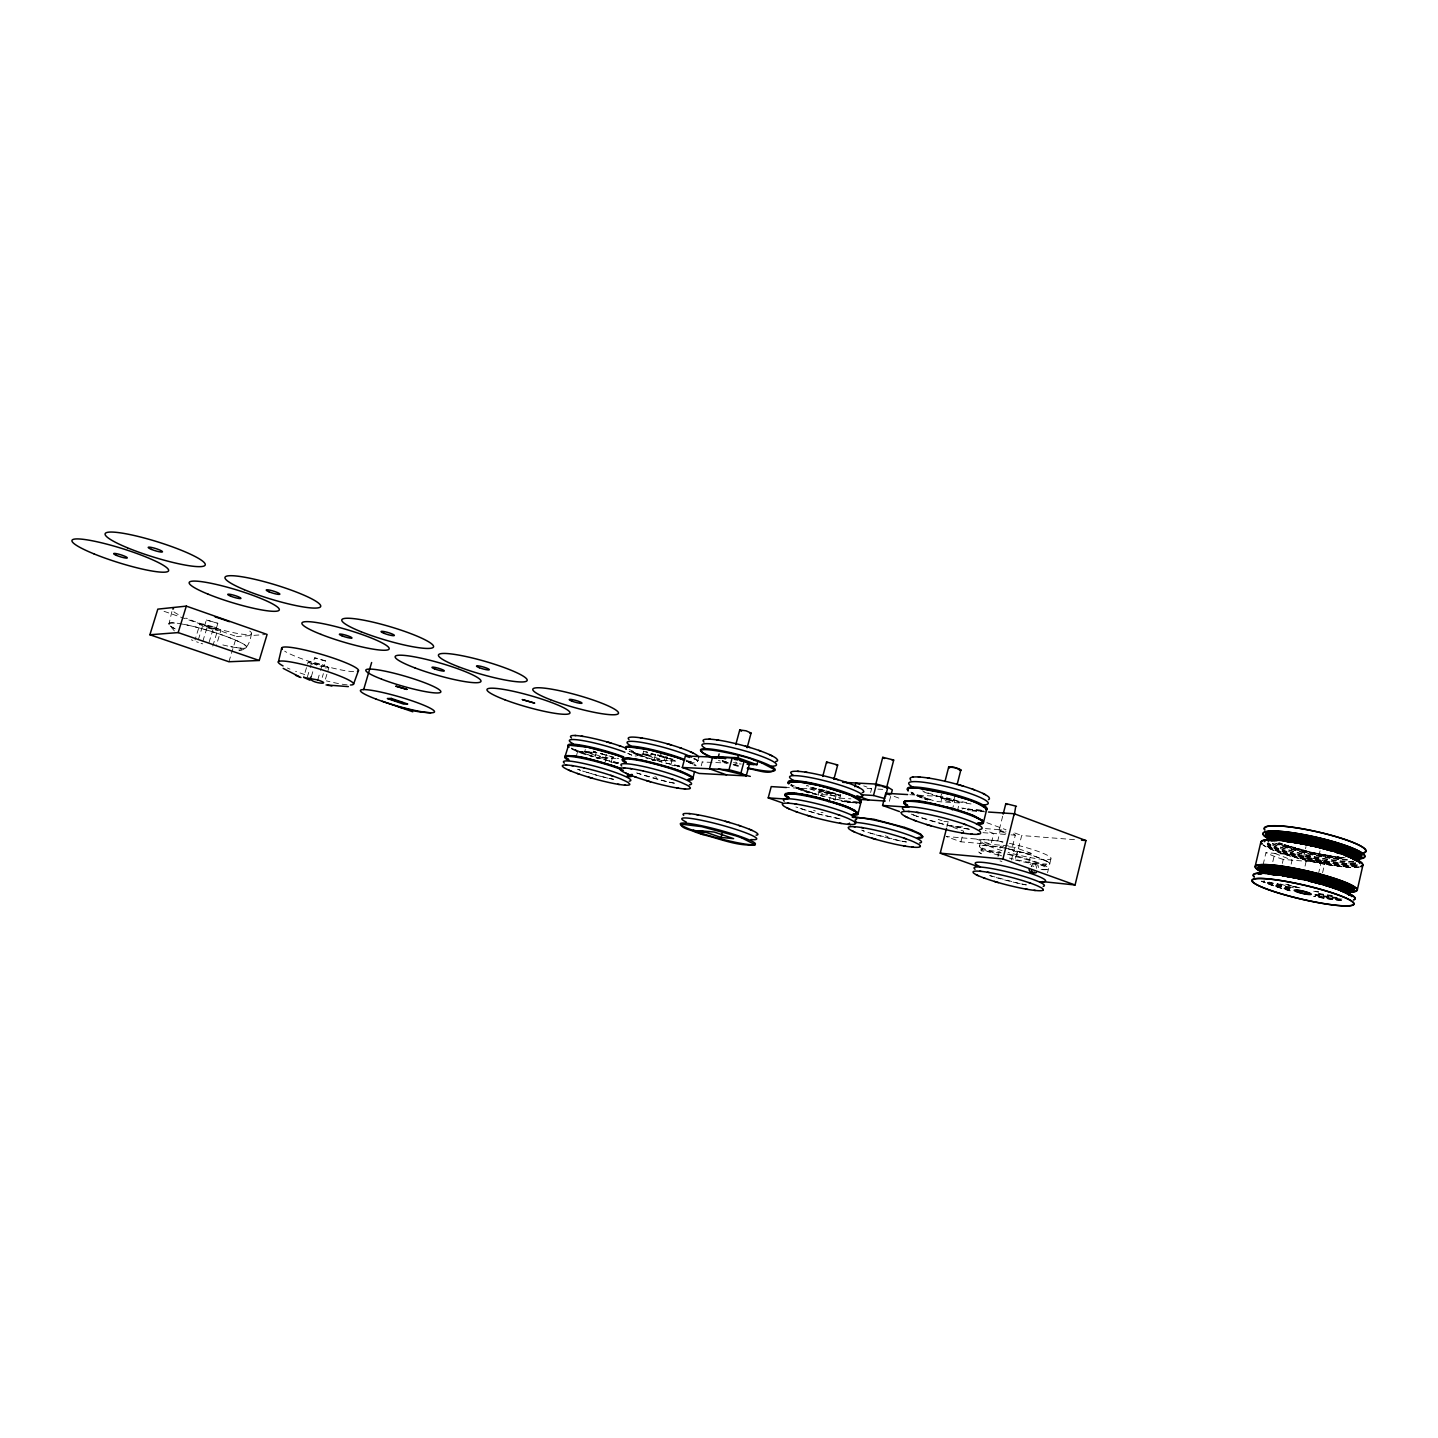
<?xml version="1.0" encoding="UTF-8"?>
<svg xmlns="http://www.w3.org/2000/svg" width="1438" height="1438" viewBox="0 0 1438 1438"><rect width="100%" height="100%" fill="white"/><g stroke="black" fill="none" stroke-linecap="round" stroke-linejoin="round"><path stroke-width="0.75" stroke-dasharray="5 3.75" d="M217.839 623.391L216.042 629.125L210.505 628.136L204.645 625.71L206.389 619.886L217.803 623.301L206.317 620.012M1305.057 866.107L1307.412 855.88L1321.684 859.762L1324.865 862.764L1322.079 874.987M1317.819 860.535A7.316 1.096 12.9 0 0 1307.412 857.174A7.316 1.096 12.9 0 0 1306.836 858.989A7.316 1.096 12.9 0 0 1317.819 860.535L1320.246 849.948M1318.412 874.088L1321.684 859.762M1282.337 863.429L1283.253 859.439L1324.865 862.764M1291.162 864.148L1292.097 860.158L1274.751 853.363L1272.414 863.411M1303.565 857.264L1305.992 846.694M1263.139 864.687L1265.943 852.68L1307.412 855.88M171.895 611.581L168.893 624.308L174.358 630.923M1047.547 872.65L1048.554 868.57M1049.722 863.843L1051.07 858.378M1012.568 846.209L1015.318 835.19L1011.543 832.764M1011.453 859.996L1014.617 847.306L1031.1 853.309L1028.476 863.843M1015.48 858.342L1017.043 852.087L1031.1 853.309M1016.36 856.904L1021.681 835.532L1077.116 839.864M1002.663 816.191L998.997 830.948L1006.6 833.447M1008.254 845.832L960.908 841.823L946.33 836.557L997.756 840.799L1000.524 829.744L1006.043 831.254M998.008 856.599L1000.632 846.119L1006.618 846.623M960.908 841.823L963.604 831.146L949.062 825.843L966.174 827.156M979.44 846.371L980.806 840.942A36.202 4.674 14.1 0 1 1003.059 842.003M941.836 793.848C936.767 800.499 956.719 805.765 954.239 795.915M941.171 800.768L942.232 796.58L954.832 800.013L959.38 802.943L957.798 809.217M946.887 826.994L947.984 822.644M952.154 810.511L954.832 800.013M889.385 801.272L890.841 795.591M870.619 792.5L871.59 788.761L863.717 785.885M828.845 802.332L831.398 792.608L819.75 789.444L786.424 787.503M835.154 799.24L836.161 795.376L831.398 792.608M835.28 793.183L824.244 792.518L839.81 798.144L840.781 794.477M818.222 795.268L819.75 789.444M828.144 791.134L827.12 795.088L808.911 788.527L817.072 788.995M701.241 765.807L702.265 761.978L727.592 763.093M697.52 761.673L698.652 757.466M653.859 760.396L655.404 754.77L666.675 757.844L665.65 761.601M643.667 751.103L642.876 753.979L661.264 760.486L662.361 756.478M665.363 756.801L664.32 760.612L645.896 754.105M670.989 764.405L672.013 760.666L668.454 758.779M595.044 756.73L596.231 752.416L607.016 755.363L604.625 763.973M585.32 749.486L584.709 751.679L602.576 757.916L603.331 755.184M606.369 754.393L605.362 758.042L587.477 751.786M611.168 762.356L612.354 758.06L596.177 757.359M576.099 756.981L577.591 751.679L596.231 752.416M311.363 676.543L313.053 670.845M317.726 679.94L320.009 672.301M320.566 670.396L322.274 664.644L311.884 661.875L308.145 662.145L303.598 677.37M312.945 663.206L323.945 666.657L325.617 660.887L314.67 657.687L312.927 663.349L316.791 665.147M322.238 677.406L323.37 673.613M325.455 679.113L328.853 667.681L322.274 664.644M307.319 677.154L309.601 669.515M310.177 667.609L311.884 661.875M209.013 642.534L213.795 626.878L203.153 624.038L199.774 624.469L195.011 640.036M212.788 646.075L217.533 630.545L220.967 630.132L216.221 645.734M228.912 661.75L236.569 636.531L264.916 634.589M198.372 639.676L203.153 624.038M202.83 641.294L206.982 627.723L199.774 624.469M251.434 633.816C250.086 641.941 246.869 652.133 236.767 650.12M1031.208 866.431L1031.819 865.209A4.925 4.062 -85 0 1 1032.718 864.256L1034.821 863.393A4.817 3.793 -73.1 0 1 1036.51 863.807L1038.074 865.82M325.707 661.085L314.634 657.993M204.609 625.53L216.131 628.999M819.013 790.684L830.157 793.614M830.121 793.722L819.031 790.864M999.05 830.787L1006.546 832.045M927.887 792.859L952.927 801.092L940.794 798.09M323.945 666.657L320.045 666.1M238.798 650.066L239.769 649.958M240.595 649.868L241.602 649.76M325.06 667.933L328.853 667.681M981.938 845.274L1002.106 847.485M1046.073 869.648L1038.362 869.379M857.803 802.152L841.913 800.517M981.022 810.259L968.026 809.073M857.012 802.925L846.838 802.027L857.408 802.925L854.585 802.871M584.709 751.679L595.656 752.11M642.876 753.979L655.009 754.465M655.404 754.77L635.039 753.961A36.507 4.745 15.3 0 1 629.287 751.265M978.379 810.978L983.34 810.96L967.325 809.72L976.815 810.888M654.326 759.893L672.013 760.666M602.576 757.916L615.806 758.491M617.028 758.545L618.646 758.617M661.264 760.486L677.046 761.169M739.276 763.902L741.217 763.991M867.132 788.509L871.59 788.761M877.791 789.103L884.011 789.444M819.247 789.12L825.7 790.63M909.823 794.693L942.232 796.58M812.452 793.902L840.295 795.897L836.467 794.513M959.38 802.943L935.599 801.487L918.576 795.196M839.81 798.144L850.919 798.845M971.764 810.924L988.481 812.039M821.026 812.434L823.039 812.578M943.939 821.44L948.325 821.763M985.479 828.612L1000.524 829.744M982.963 832.656L1008.829 834.687M1011.004 834.849L1015.318 835.19M1008.631 846.802L1014.617 847.306M853.471 802.799L848.294 802.224M1341.295 857.461L1345.141 857.821M1033.077 863.195L1035.144 863.393M686.609 761.637C696.837 759.606 695.219 767.874 686.519 760.81M649.778 755.471L637.861 754.069L649.419 755.345L644.26 754.321M969.607 829.277L944.281 824.513L916.132 816.047M591.252 753.099L580.179 751.786L590.892 752.973L586.039 752.02M1338.419 857.138L1312.319 852.482L1284.044 844.537L1287.064 845.598M845.005 801.739L841.266 801.074M906.012 841.967L902.399 841.338M966.785 802.746L947.121 798.575M842.219 801.254L845.346 801.793L840.601 800.948M965.994 808.749L961.734 807.994M840.044 818.869L817.413 813.8L795.897 806.988M679.635 766.095L672.121 764.567M1025.977 884.909L1022.202 884.19M962.705 808.929L962.399 808.857M678.089 766.454L679.06 766.652M1001.261 852.878L981.309 850.901L982.478 848.132M674.045 783.189L668.4 782.02M618.682 762.967L609.46 760.954M900.476 840.978L867.635 832.404M618.052 763.47L614.332 762.697M837.995 799.762L833.878 798.899M613.235 779.306L609.64 778.533M675.105 765.879L671.726 765.142M1020.261 883.795L988.589 875.257M833.968 799.6L835.64 799.959M833.429 799.474L835.011 799.816M834.939 793.399L824.585 790.9M673.128 759.246L669.245 758.365M1008.272 848.779L1032.951 855.52L1048.068 861.973M1007.211 854.118L1032.754 861.218L1045.893 867.222L1045.318 865.388L1046.666 864.022L1035.791 863.663L1015.408 859.618M947.157 798.683L940.829 797.91L952.945 801.02M612.264 762.248L610.287 761.781M666.423 781.589L636.495 772.925M607.771 778.12L601.947 776.7M670.126 764.117L666.046 763.147M667.268 757.88L663.242 756.855M607.501 760.468L603.547 759.462M1013.395 859.115L1009.404 858.073M738.323 766.4L733.632 765.142M599.97 776.196L582.516 771.02M206.982 627.723L217.533 630.545M737.496 765.483L733.092 764.279M821.008 795.717L823.165 796.293M659.808 761.511L661.893 762.086M997.756 840.799L1003.275 842.309M822.518 790.343L818.384 789.174M661.228 756.298L657.22 755.184M600.976 753.386L602.899 753.925M597.561 757.808L599.556 758.365M596.087 758.006L598.01 758.563M655.656 760.343L651.594 759.138M814.663 793.884L816.748 794.513M999.985 860.895L1001.927 861.488M651.989 759.929L653.984 760.522M655.243 754.591L651.36 753.404M816.371 788.581L812.434 787.359M728.76 763.021L720.546 760.396M1001.675 855.88L982.406 848.061M727.053 763.219L720.798 761.187M593.409 751.139L595.26 751.715M593.642 756.64L589.85 755.435M590.101 756.154L591.935 756.748M649.599 758.509L645.752 757.251M201.05 643.325L202.704 643.865M810.583 792.626L790.954 784.591A37.783 5.051 14.8 0 0 823.057 796.131A37.783 5.051 14.8 0 0 857.21 802.17M929.811 799.87L910.901 792.086M646.004 758.024L647.693 758.581M806.934 792.14L808.641 792.697M925.91 799.33L927.708 799.941L923.969 798.647M587.998 754.824L571.443 748.084M720.33 761.044L718.964 760.558A15.459 2.103 15.1 0 1 718.407 760.378M805.172 791.529L806.484 791.979M645.86 751.571L647.639 752.182M806.934 785.508L808.713 786.119M164.04 611.312L236.569 636.531M605.955 755.04L607.375 755.543M610.862 756.765L613.702 757.754M654.829 776.682L656.663 777.329M580.736 770.426L577.393 769.24M196.539 641.797L198.354 642.427M924.059 798.683L925.443 799.169M643.9 756.622L628.891 750.223M660.294 754.662L662.145 755.327M665.866 756.658L667.735 757.305M657.597 754.68L661.606 756.118M663.008 756.604L671.977 759.785M673.559 760.343L675.716 761.115M813.566 810.349L815.4 810.996M885.341 835.82L887.929 836.736M693.853 758.976L702.265 761.978M733.56 762.446L737.352 763.812M722.11 760.45L727.808 762.5M799.456 788.258L815.741 794.118M826.347 790.864L830.283 792.284M831.721 792.805L835.963 794.333M735.573 762.104L736.903 762.589M862.405 830.571L864.076 831.182M1004.731 847.611L1017.043 852.087M976.276 839.037L990.998 844.376L993.73 833.501L985.336 830.427M938.205 819.354L942.034 820.756M894.13 796.364L900.458 798.683M986.845 822.68L1006.079 829.78M1014.761 832.979L1021.681 835.532M581.15 753.063L582.57 753.584A9.041 1.114 15.5 0 0 583.037 753.764L584.241 754.195A15.405 1.905 15.5 0 0 584.889 754.429L585.859 754.752A14.003 1.726 15.5 0 0 586.47 754.968M640.126 755.957L629.179 751.211M581.06 753.045L571.515 748.874M801.11 790.055L790.756 785.364A37.783 5.051 14.8 0 0 809.109 792.859M922.549 790.864L924.239 791.529M191.308 639.802L192.98 640.467M914.406 815.382L911.279 814.106M686.07 760.9L695.255 765.753M629.107 749.432L631.749 750.6A34.925 4.494 15.5 0 1 636.369 753.17L637.663 754.375A34.925 4.494 15.5 0 1 634.571 756.046M627.867 753.35L631.498 755.004M213.795 626.878L220.967 630.132M308.145 662.145L314.76 665.165M979.871 852.878L981.363 853.795A36.238 4.512 14.2 0 1 1000.489 852.285M1046.558 861.038L1047.313 861.506A36.22 4.584 14.2 0 1 1015.372 860.032M695.579 759.3L694.788 758.797A36.507 4.835 15.3 0 1 687.328 762.266M249.709 631.066A41.378 5.393 16.8 0 1 233.747 632.738A41.378 5.393 16.8 0 1 185.897 618.07M178.186 614.493A41.378 5.393 16.8 0 1 173.477 611.51M174.627 628.55A40.534 5.033 16.8 0 1 186.473 624.901A40.534 5.033 16.8 0 1 239.643 642.049A40.534 5.033 16.8 0 1 230.619 646.597M1343.11 857.731A49.359 7.657 12.8 0 1 1283.577 844.448M1342.75 857.605A48.766 7.567 12.8 0 1 1283.918 844.501M1342.373 857.587A48.191 7.478 12.8 0 1 1279.407 842.83M1341.996 857.659A47.634 7.388 12.8 0 1 1279.748 843.063M1341.636 857.821A47.148 7.298 12.8 0 1 1282.301 844.25M1341.312 858.055A46.717 7.226 12.8 0 1 1278.13 842.884M1341.007 858.378A46.376 7.172 12.8 0 1 1278.292 843.297M1343.218 858.971A46.124 7.118 12.8 0 1 1276.477 842.938M1347.442 859.654A45.962 7.082 12.8 0 1 1276.495 843.423M1347.298 860.14A45.908 7.082 12.8 0 1 1274.697 843.099M1353.805 861.11A45.944 7.064 12.8 0 1 1311.959 856.131A45.944 7.064 12.8 0 1 1271.21 842.56M1339.982 857.857A51.876 8.053 12.8 0 1 1280.09 843.693M1357.166 866.179A49.395 7.496 12.8 0 1 1309.73 860.697A49.395 7.496 12.8 0 1 1265.296 845.131M1356.609 866A48.784 7.406 12.8 0 1 1308.077 860.176A48.784 7.406 12.8 0 1 1265.116 844.501M1357.148 865.442A48.209 7.316 12.8 0 1 1311.492 860.751A48.209 7.316 12.8 0 1 1266.447 845.149M1357.472 864.741A47.652 7.244 12.8 0 1 1313.2 860.823A47.652 7.244 12.8 0 1 1267.004 845.041M1356.268 864.669A47.166 7.172 12.8 0 1 1311.6 860.104A47.166 7.172 12.8 0 1 1267.525 844.843M1354.938 864.49A46.735 7.118 12.8 0 1 1308.436 858.953A46.735 7.118 12.8 0 1 1267.273 843.908M1355.71 863.717A46.393 7.064 12.8 0 1 1308.562 858.504A46.393 7.064 12.8 0 1 1267.22 842.956M1355.567 863.213A46.142 7.046 12.8 0 1 1310.27 858.396A46.142 7.046 12.8 0 1 1268.046 843.171M1355.531 862.692A45.98 7.028 12.8 0 1 1310.395 857.911A45.98 7.028 12.8 0 1 1268.298 842.722M1353.428 862.656A45.926 7.028 12.8 0 1 1308.886 857.03A45.926 7.028 12.8 0 1 1269.161 842.884M1353.715 861.452A45.944 7.046 12.8 0 1 1312.337 856.563A45.944 7.046 12.8 0 1 1271.462 843.099M1359.072 866.916A51.894 7.873 12.8 0 1 1309.641 861.056A51.894 7.873 12.8 0 1 1263.283 844.951M1318.682 891.83A46.034 6.453 13 0 1 1315.644 891.254M1300.006 887.857A46.034 6.453 13 0 1 1287.873 884.64M1341.061 899.775A49.503 6.848 13.1 0 1 1315.446 896.251M1288.79 890.032A49.503 6.848 13.1 0 1 1262.941 881.135M1340.611 899.577A48.892 6.759 13.1 0 1 1315.303 896.108M1288.969 889.942A48.892 6.759 13.1 0 1 1263.445 881.17M1340.216 899.307A48.317 6.687 13.1 0 1 1315.213 895.856M1289.185 889.78A48.317 6.687 13.1 0 1 1263.948 881.099M1341.888 899.038A47.76 6.615 13 0 1 1315.123 895.55M1289.401 889.547A47.76 6.615 13 0 1 1264.433 880.955M1337.358 898.391A47.274 6.543 13 0 1 1315.069 895.173M1289.598 889.223A47.274 6.543 13 0 1 1268.64 882.357M1337.142 897.923A46.843 6.489 13 0 1 1315.051 894.76M1289.814 888.864A46.843 6.489 13 0 1 1269.035 882.033M1336.98 897.438A46.483 6.453 13 0 1 1315.069 894.292M1290.012 888.432A46.483 6.453 13 0 1 1271.48 882.501M1332.163 896.467A46.232 6.435 13 0 1 1315.123 893.789M1290.192 887.983A46.232 6.435 13 0 1 1274.014 882.896M1332.181 895.946A46.07 6.417 13 0 1 1315.195 893.286M1290.353 887.498A46.07 6.417 13 0 1 1274.23 882.429M1332.253 895.443A46.016 6.417 13 0 1 1315.285 892.8M1293.481 887.821A46.016 6.417 13 0 1 1276.746 882.788M1318.61 892.153A46.052 6.435 13 0 1 1312.481 890.985M1296.824 887.408A46.052 6.435 13 0 1 1287.801 884.963M1341.151 900.314A52.002 7.19 13.1 0 1 1313.811 896.287M1290.174 890.769A52.002 7.19 13.1 0 1 1261.719 881.224M1298.55 887.695A46.25 6.471 13 0 1 1285.698 884.208M1283.253 859.439A52.343 7.837 12.9 0 1 1265.943 852.68M1340.198 857.947A52.289 8.125 12.8 0 1 1283.415 844.951M1359.467 867.024A52.325 7.945 12.8 0 1 1309.623 861.11A52.325 7.945 12.8 0 1 1262.888 844.879M1341.456 900.422A52.433 7.244 13.1 0 1 1313.883 896.359M1290.066 890.787A52.433 7.244 13.1 0 1 1261.378 881.188M1031.567 866.503A2.049 1.6 -85.6 0 1 1033.832 866.539M1036.367 868.372A4.835 3.775 -85.6 0 0 1035.072 864.202A4.835 3.775 -85.6 0 0 1030.92 863.807A4.835 3.775 -85.6 0 0 1030.057 864.651M1038.38 867.599A4.53 3.2 -83.1 0 0 1038.29 866.737A5.087 3.721 -82.1 0 0 1038.056 865.838M1009.44 843.333A36.202 4.674 14.1 0 1 1051.052 858.432A36.202 4.674 14.1 0 1 1008.164 852.428M1002.034 850.649A36.202 4.674 14.1 0 1 980.806 840.906M998.727 855.394A36.22 4.584 14.2 0 1 990.818 845.742A36.22 4.584 14.2 0 1 1047.17 861.416M1009.063 854.118A36.238 4.512 14.2 0 1 1044.689 865.46A36.238 4.512 14.2 0 1 1039.153 869.379M1026.534 884.891A36.274 4.26 14.2 0 1 989.668 875.508M906.677 841.967A37.262 4.584 14.6 0 1 861.65 830.175M838.767 818.546A37.837 4.763 14.8 0 1 796.778 807.203M840.709 795.07A37.783 5.141 14.7 0 1 806.394 785.813M801.146 790.073A9.76 1.294 14.8 0 0 801.595 790.235L802.799 790.684A16.663 2.211 14.8 0 0 803.465 790.936M981.363 810.241A41.019 5.878 14.3 0 1 963.334 808.192M930.296 799.905A41.019 5.878 14.3 0 1 911.494 792.41M971.045 803.95A41.001 5.968 14.3 0 1 921.578 791.116M968.691 829.079A41.073 5.536 14.3 0 1 911.908 814.268M738.539 765.627A38.592 5.303 15.1 0 1 733.973 764.405M727.269 762.446A38.592 5.303 15.1 0 1 720.905 760.396M679.257 765.915A36.507 4.763 15.3 0 1 629.395 750.474M686.178 760.091A36.507 4.763 15.3 0 1 696.118 765.807M672.66 759.588A36.507 4.835 15.3 0 1 643.595 751.247M694.806 758.545A36.489 4.907 15.3 0 1 693.763 758.545M640.144 755.975A9.437 1.222 15.4 0 0 640.611 756.136L641.851 756.586A16.106 2.085 15.3 0 0 642.355 756.765M674.548 783.171A36.561 4.476 15.3 0 1 637.573 773.195M679.94 766.796A36.507 4.745 15.3 0 1 676.921 766.238M653.14 760.271A36.507 4.745 15.3 0 1 652.313 760.019M688.353 761.87A36.507 4.745 15.3 0 1 695.471 765.969M618.25 762.769A34.943 4.35 15.5 0 1 571.982 748.335M613.828 757.071A34.925 4.422 15.5 0 1 593.499 751.589M627.993 753.494A34.925 4.422 15.5 0 1 631.803 755.22M613.684 779.288A34.979 4.098 15.5 0 1 578.328 769.456M617.819 763.434A34.943 4.35 15.5 0 1 608.921 761.457M577.591 751.679A34.943 4.35 15.5 0 1 571.281 748.767M183.866 624.344A40.821 5.069 16.8 0 1 241.89 643.128A40.821 5.069 16.8 0 1 221.398 644.584M175.22 628.909A40.821 5.069 16.8 0 1 177.755 623.319M353.658 671.672A40.012 5.159 16.4 0 1 318.05 664.122A40.012 5.159 16.4 0 1 284.688 651.18M347.133 684.848A39.186 4.817 16.4 0 1 326.372 680.857M304.766 674.566A39.186 4.817 16.4 0 1 295.617 671.348M289.973 669.119A39.186 4.817 16.4 0 1 287.402 668.023M922.297 798.036L920.32 797.299A10.605 1.51 14.4 0 1 919.853 797.119L911.297 793.237L921.578 797.784A18.065 2.552 14.3 0 0 922.279 798.036"/><path stroke-width="1.5" d="M849.409 794.711L861.182 801.487L858.073 813.549L853.561 814.465M839.738 791.295C844.501 793.884 863.321 796.958 859.457 802.728M908.097 791.044L907.216 789.336L908.762 788.258L917.57 788.06L951.273 794.531M625.584 747.886L626.303 749.27M983.718 806.305L986.738 809.235L983.556 822.141L977.067 823.507L983.412 822.428M836.664 803.069L840.529 804.345A9.976 1.294 14.7 0 1 841.068 804.543L854.549 810.097L857.965 813.692M861.2 801.523L858.863 802.817C865.209 801.2 854.549 796.724 852.482 795.951M846.353 806.448L858.162 813.117L852.968 814.447M1357.202 890.338L1362.865 865.334M1255.104 866.647L1260.874 841.967M278.361 662.109L281.65 648.161M1042.46 881.602L1075.067 884.981L1085.942 840.547L1014.221 813.728L988.481 812.039M1003.185 814.106L1005.809 803.644L1007.085 804.561M946.51 828.45L940.236 853.183L1002.915 858.989L1014.221 813.728M1014.365 814.735L1015.695 806.556M945 781.463L948.685 767.029L955.048 767.64L960.8 770.121L957.133 784.573M886.437 788.222L893.699 760.091L892.297 760.396M899.433 811.553L882.59 805.442L885.718 793.291L907.63 794.567M885.431 796.706L887.875 787.197L876.479 784.087L842.614 782.308M891.326 793.704L892.315 789.911L887.875 787.197M875.472 785.418L882.734 757.377L884.568 758.509M861.164 794.747L873.513 795.484L876.479 784.087M833.914 779.306L837.671 764.98L836.341 765.196M854.891 786.748L855.862 782.991L859.798 784.447M822.752 776.448L826.508 762.122M747.077 764.243L756.945 764.674L757.431 762.841M782.326 802.871L768.216 797.892L771.217 786.604L786.424 787.503M682.295 767.479L729.012 769.725L732.212 757.826L744.129 761.079L749.396 764.045L746.232 775.891L699.156 773.446L682.295 767.479L685.423 755.975L732.212 757.826M735.807 744.578L739.743 729.965L746.07 730.81L751.085 733.038L747.131 747.76M719.126 753.943L718.299 756.963L737.73 757.736L738.233 755.885M721.031 837.437L733.632 838.642L714.273 832.063L701.762 830.894L721.031 837.437L722.11 833.357M746.232 775.891L740.93 772.979L744.129 761.079M692.828 778.641L694.572 771.433M564.972 756.837L568.585 745.172M363.67 689.575L371.633 662.523M311.363 676.543C304.964 682.996 335.863 685.782 317.978 680.066M259.235 660.491L267.091 634.446L186.311 606.117L157.821 609.137L149.894 634.769L228.912 661.75L259.235 660.491L178.168 632.594L149.894 634.769M178.168 632.594L186.311 606.117M755.148 844.717C738.036 846.623 719.953 838.731 703.128 834.687M922.837 836.61L920.59 833.986L912.016 830.032M353.568 684.093L358.422 670.665M564.918 756.55C580.071 753.943 596.536 761.763 611.438 765.268M986.666 809.684L986.432 810.043M904.017 801.775C918.055 797.802 933.891 804.831 948.037 807.275M739.725 730.091L741.541 731.205M751.049 733.128L749.863 733.272M882.77 757.305L893.645 760.019M1005.827 803.608L1016.468 806.269M904.466 801.254C902.417 803.86 911.656 807.185 905.598 804.076M960.8 770.121L959.452 770.373M904.574 801.182L915.647 800.84L934.628 804.04M907.881 788.599L911.566 787.88M680.911 824.1C680.965 828.522 691.031 829.78 695.003 831.991A10.012 1.043 15.2 0 0 695.507 832.153L696.801 832.602A17.094 1.78 15.1 0 0 697.502 832.854L698.544 833.195A15.53 1.618 15.1 0 0 699.281 833.447L701.097 834.04M857.641 813.944L852.608 814.447M922.207 837.06L918.343 837.473M568.621 745.172L587.585 747.149L616.219 754.986A12.061 1.51 15.5 0 1 616.902 755.22L617.837 755.543A14.614 1.833 15.5 0 1 618.664 755.831L619.616 756.172A13.985 1.744 15.5 0 1 620.317 756.424L621.522 756.855M631.264 775.783L632.145 774.435A34.961 4.188 15.5 0 1 627.184 775.873L631.246 775.783M626.483 747.185L628.514 746.879M692.127 779.054L688.119 779.324M775.693 761.547L776.358 761.385A38.574 5.464 15 0 0 777.563 759.965L776.574 758.671A38.574 5.464 15 0 0 733.668 743.14L726.891 741.649A38.574 5.464 15 0 0 703.11 740.965L703.955 742.098M680.929 824.1L701.672 826.634L735.663 835.802A13.409 1.42 15.1 0 1 736.4 836.053L737.424 836.395A16.231 1.708 15.1 0 1 738.287 836.682L739.33 837.042A15.566 1.636 15.1 0 1 740.085 837.311L741.361 837.761M852.015 816.91L873.873 819.247L904.664 827.425M912.375 777.203L913.31 777.059M756.1 835.172L756.748 835.101A38.754 4.224 15.1 0 0 757.862 834.04L756.801 832.962A38.754 4.224 15.1 0 0 713.482 818.168L706.669 816.586A38.754 4.224 15.1 0 0 683.14 814.663L683.697 815.346M348.356 686.609L326.067 684.937M977.516 834.292L978.433 834.202M814.052 796.868C805.01 795.879 793.003 790.361 785.04 794.531A37.819 4.853 14.8 0 0 789.049 797.605M788.276 793.039L785.525 793.542L785.346 795.052M628.568 746.879L649.023 749.719L676.903 757.484A12.618 1.654 15.3 0 1 677.604 757.718L678.574 758.06A15.261 1.995 15.3 0 1 679.419 758.365L680.408 758.707A14.632 1.923 15.3 0 1 681.127 758.976L682.349 759.426M911.692 787.88L918.99 788.186M845.939 806.305L844.753 805.855A15.405 1.995 14.7 0 0 844.07 805.604L843.081 805.244A16.95 2.193 14.7 0 0 842.398 805.01C824.28 800.265 802.961 790.558 785.04 794.531M430.825 712.799L421.28 712.116A34.512 4.188 16.1 0 1 418.602 711.702L417.649 711.54A41.109 4.997 16.1 0 1 414.611 710.965L398.452 706.849M789.174 793.021L794.405 793.345M565.637 764.998L566.608 765.034M623.643 767.928L624.703 767.964M709.006 739.168L710.318 739.222M574.858 735.501L575.955 735.555M876.443 785.202L880.416 785.849M787.611 803.177L788.869 803.231M908.061 811.445L909.517 811.535M918.379 776.987L919.978 777.077M797.317 771.289L798.683 771.379M859.798 799.402L885.233 801.02M624.523 785.112L625.584 785.184M684.326 788.923L685.495 788.995M768.216 797.892L787.736 799.169M882.59 805.442L908.834 807.167M853.974 826.688L855.251 826.778M1081.52 840.205L1085.942 840.547M847.737 824.298L849.067 824.405M970.956 834.112L972.519 834.238M797.497 781.643C795.556 781.751 786.568 779.827 788.779 783.908A37.783 5.051 14.8 0 1 788.114 782.973C805.154 778.353 826.203 788.401 843.639 792.59A13.068 1.762 14.7 0 1 844.34 792.841L845.31 793.183A15.818 2.121 14.7 0 1 846.137 793.47L847.126 793.83A15.171 2.049 14.7 0 1 847.827 794.1L849.031 794.549M912.052 847.09L913.418 847.216M979.655 871.23L981.004 871.356M688.838 813.566L690.15 813.692M702.751 831.236L699.911 830.966L705.447 832.153L692.846 830.319L705.734 832.243M1033.976 890.302L1035.396 890.464M920.518 788.348L943.4 792.554L967.522 799.402M798.917 781.787L819.984 785.759M795.825 793.506L803.357 794.657M716.771 739.887L718.641 740.157M630.132 768.521L631.749 768.773M927.474 777.904L929.595 778.228M916.563 812.308L918.594 812.596M640.287 737.766L641.995 738.036M571.623 765.555L573.133 765.771M581.401 736.148L583.001 736.4M794.998 803.932L796.796 804.202M805.262 772.116L807.131 772.404M861.488 827.515L863.285 827.803M734.171 759.246L737.514 759.965M961.609 832.872L963.658 833.195M676.974 787.97L678.628 788.24M617.693 784.231L619.239 784.483M839.54 823.183L841.356 823.471M806.448 782.919L793.093 781.355L788.114 782.973M987.421 872.219L989.236 872.524M903.747 845.904L905.581 846.209M327.792 685.279L329.374 685.531M330.093 685.656L331.908 685.962M696.567 814.609L698.419 814.933M1025.51 889.008L1027.361 889.331M808.102 783.225L813.171 784.231M719.773 757.341L725.327 758.419L712.655 757.053L709.473 768.791L726.549 774.866M804.992 794.962L810.061 795.987M935.042 804.13L957.115 809.846M747.347 768.593C754.033 768.665 770.93 776.143 774.309 769.456M814.915 784.609L817.161 785.094M813.495 796.742L827.839 800.409M718.497 768.917L750.294 776.394M819.426 785.633L830.93 788.635M816.335 797.407L820.936 798.557M317.726 679.94L303.598 677.37L309.979 680.228M821.727 786.191L824.028 786.766M873.513 795.484L884.927 798.593M729.012 769.725L740.93 772.979M953.124 795.016L969.625 800.139A14.182 2.049 14.2 0 1 970.165 800.337L971.189 800.696M949.889 807.779L966.174 812.794A10.839 1.51 14.3 0 1 966.749 812.991L968.151 813.495A18.406 2.552 14.3 0 1 968.87 813.746L969.895 814.142A16.753 2.319 14.3 0 1 970.596 814.411L971.836 814.879M828.36 787.916L851.206 795.43M825.268 799.708L849.427 807.689L858.162 813.117M725.255 821.278L729.893 822.608M667.052 743.734L671.456 745.01M606.764 741.846L610.97 743.069M958.697 784.753L963.532 786.173M745.405 746.196L750.025 747.544M882.123 786.316L885.071 787.305M833.609 778.425L838.102 779.738M592.636 778.335L588.555 777.149M811.697 816.694L807.365 815.418M876.155 839.45L871.913 838.192M650.587 781.823L646.345 780.564M998.385 882.608L994.341 881.422M931.069 825.825L926.449 824.459M832.35 801.721L834.525 802.404M835.424 789.947L837.617 790.612M957.492 809.954L974.101 815.813L982.657 820.487M701.151 834.058L702.93 834.615M611.545 765.304L613.181 765.843M753.854 760.073C749.881 756.64 674.188 739.851 711.343 757.7M739.905 760.666L741.864 761.403M904.79 827.461L906.407 828A9.832 1.24 14.5 0 1 906.929 828.18L908.205 828.63A16.699 2.103 14.5 0 1 908.87 828.863L909.823 829.223A15.189 1.923 14.5 0 1 910.47 829.456L911.62 829.888M738.665 825.358L740.696 826.041M753.943 760.109L755.741 760.72A13.337 1.851 15 0 1 756.478 760.972L757.484 761.331A16.142 2.229 15 0 1 758.347 761.655L759.39 762.032A15.494 2.139 15 0 1 760.127 762.302L761.385 762.787M610.773 775.352L612.66 775.981M671.294 778.785L673.236 779.45M967.612 799.438L971.297 800.732A18.281 2.624 14.2 0 1 972.052 801.02L973.077 801.397A16.483 2.373 14.2 0 1 973.814 801.685L975.054 802.17M382.238 701.277L412.796 711.792M838.066 814.645L840.008 815.31M904.035 838.138L905.886 838.785M1028.925 882.608L1030.669 883.22M618.987 745.621L620.874 746.268M679.761 747.688L681.702 748.371M577.231 773.446L578.975 774.057M758.707 750.384L760.72 751.085M846.479 782.47L848.402 783.153M963.604 823.92L965.635 824.639M940.236 853.183L975.971 865.892M634.625 776.7L636.423 777.347M685.423 755.975L689.647 757.466M718.299 756.963L722.128 758.347M716.43 758.419L712.655 757.053L725.687 758.545L721.678 757.089M737.73 757.736L756.945 764.674M734.297 757.592L753.458 764.531M1002.915 858.989L1075.067 884.981M856.868 795.681L868.678 799.959M983.61 877.845L985.21 878.438M860.553 834.417L862.261 835.029M795.645 811.517L797.425 812.146M618.502 767.694L617.315 767.263A14.236 1.708 15.4 0 0 616.65 767.029L615.68 766.688A15.656 1.887 15.5 0 0 614.997 766.454L613.702 766.023A9.203 1.114 15.4 0 0 613.217 765.861M972.412 789.103L974.425 789.839M885.718 793.291L889.942 794.837M741.774 837.905L755.166 844.699M679.239 770.786L678.035 770.337A14.883 1.869 15.3 0 0 677.334 770.085L676.345 769.725A16.357 2.067 15.3 0 0 675.644 769.492L674.314 769.024A9.635 1.222 15.3 0 0 673.793 768.845L641.815 760.235L628.604 758.239L622.636 758.833L626.177 762.374A36.543 4.566 15.3 0 1 658.083 764.099A36.543 4.566 15.3 0 1 688.91 779.342M618.825 767.82L620.479 768.449M971.297 800.732L981.147 804.885M914.101 820.271L915.952 820.954M621.899 756.999L623.337 757.538M679.653 770.93L681.109 771.487M682.744 759.588L684.452 760.235M681.145 771.505L692.577 777.401M761.798 762.931L774.291 769.438M972.178 815.022L983.376 821.314M283.196 668.382L300.937 677.55M975.467 802.332L976.941 802.943M749.468 829.295L752.2 830.463M570.976 771.056L568.387 769.959M295.527 675.267L297.199 675.986M297.918 676.291L299.374 676.903M628.226 774.219L625.62 773.069M977.067 803.015L986.612 808.821M690.132 751.661L692.81 752.883M789.48 809.037L787.035 807.904M854.639 832.045L852.339 830.966M855.987 821.691L854.891 821.152M769.384 754.555L772.08 755.849M978.217 875.67L976.168 874.699M856.599 786.442L859.079 787.629M827.461 762.841L826.58 761.996L837.671 764.944M907.773 817.629L905.329 816.425M982.873 793.381L985.336 794.657M980.95 804.777L983.7 806.287M788.635 797.389L785.382 795.088M568.801 759.677L564.972 756.855M905.473 803.986L904.017 802.296M982.388 820.235L983.43 821.422M568.837 747.167L567.92 745.837M571.443 737.946L570.724 737.191A34.925 4.494 15.5 0 1 590.209 737.73L596.213 739.078A34.925 4.494 15.5 0 1 626.069 748.191M628.999 739.617L628.37 738.844A36.489 4.907 15.3 0 1 633.223 737.101L634.41 737.155A36.489 4.907 15.3 0 1 649.652 739.438L655.998 740.858A36.489 4.907 15.3 0 1 697.376 755.561L698.562 756.801A36.489 4.907 15.3 0 1 698.67 757.161M791.439 773.932L790.72 772.763A37.765 5.213 14.7 0 1 815.382 773.932L822.105 775.424A37.765 5.213 14.7 0 1 863.088 790.253L863.807 791.439A37.765 5.213 14.7 0 1 862.207 792.68M948.685 767.029L949.655 767.874A6.255 0.971 14.2 0 1 950.608 766.814A6.255 0.971 14.2 0 1 958.625 768.755A6.255 0.971 14.2 0 1 959.865 770.373M1031.423 870.529L1031.621 870.925A4.961 3.865 86.9 0 0 1032.394 871.967A4.781 3.613 84 0 0 1033.437 872.704A4.674 3.523 83.4 0 0 1034.425 872.956A4.979 3.757 83.7 0 0 1035.126 872.938L1035.45 872.866A4.997 3.757 88.2 0 0 1036.474 872.363M172.812 609.083A41.378 5.393 16.8 0 1 173.549 608.795M215.125 616.92A41.378 5.393 16.8 0 1 229.361 621.683M1264.631 829.277A51.858 8.161 12.7 0 1 1319.94 832.476A51.858 8.161 12.7 0 1 1363.817 852.698M1269.448 838.282A49.359 7.657 12.8 0 1 1316.04 837.671A49.359 7.657 12.8 0 1 1356.286 858.109M1357.238 857.821A48.766 7.567 12.8 0 0 1315.986 837.797A48.766 7.567 12.8 0 0 1268.783 837.617A46.717 7.226 12.8 0 1 1317.226 839.468A46.717 7.226 12.8 0 1 1356.411 858.055M1356.699 857.803A48.191 7.478 12.8 0 0 1315.914 838.012A48.191 7.478 12.8 0 0 1269.269 837.833A47.148 7.298 12.8 0 1 1315.716 838.678A47.148 7.298 12.8 0 1 1356.879 857.803M1268.765 837.419A47.634 7.388 12.8 0 1 1317.478 838.696A47.634 7.388 12.8 0 1 1356.16 857.875M1268.999 837.995A46.376 7.172 12.8 0 1 1315.482 839.558A46.376 7.172 12.8 0 1 1356.987 858.091M1269.143 838.48A46.124 7.118 12.8 0 1 1315.375 840.062A46.124 7.118 12.8 0 1 1356.645 858.468M1269.179 838.983A45.962 7.082 12.8 0 1 1315.249 840.565A45.962 7.082 12.8 0 1 1356.394 858.917A51.876 8.053 12.8 0 0 1348.179 846.533A51.876 8.053 12.8 0 0 1283.145 831.667A51.876 8.053 12.8 0 0 1268.909 838.875M1269.107 839.486A45.908 7.082 12.8 0 1 1313.523 840.727A45.908 7.082 12.8 0 1 1356.987 859.061A52.289 8.125 12.8 0 0 1348.467 846.533A52.289 8.125 12.8 0 0 1282.894 831.559A52.289 8.125 12.8 0 0 1268.55 838.821M1268.801 840.691A45.944 7.064 12.8 0 1 1313.236 841.967A45.944 7.064 12.8 0 1 1356.735 860.301A46.142 7.046 12.8 0 0 1312.552 844.483A46.142 7.046 12.8 0 0 1267.885 840.583M1264.344 841.679A49.395 7.496 12.8 0 1 1265.027 841.284M1276.243 840.403A49.395 7.496 12.8 0 0 1268.514 840.511A46.735 7.118 12.8 0 1 1313.973 845.634A46.735 7.118 12.8 0 1 1356.519 860.715A47.652 7.244 12.8 0 0 1285.105 841.104M1284.044 841.05A49.395 7.496 12.8 0 1 1330.725 850.613M1336.963 852.518A49.395 7.496 12.8 0 1 1339.892 853.471M1345.267 855.376A49.395 7.496 12.8 0 1 1359.899 863.555M1270.653 840.511A48.784 7.406 12.8 0 1 1276.692 840.529M1284.386 841.158A48.784 7.406 12.8 0 1 1313.667 846.263M1320.551 847.917A48.784 7.406 12.8 0 1 1330.492 850.613M1336.657 852.482A48.784 7.406 12.8 0 1 1339.551 853.435M1344.872 855.322A48.784 7.406 12.8 0 1 1351.504 858.055M1354.902 859.762A48.784 7.406 12.8 0 1 1356.25 860.571M1271.174 840.529A48.209 7.316 12.8 0 1 1274.949 840.475M1284.745 841.176A48.209 7.316 12.8 0 1 1330.294 850.505M1336.369 852.357A48.209 7.316 12.8 0 1 1339.227 853.291M1346.867 856.077A48.209 7.316 12.8 0 1 1354.398 859.565M1271.677 840.475A47.652 7.244 12.8 0 1 1277.573 840.493M1270.617 840.439A47.166 7.172 12.8 0 1 1315.536 846.299A47.166 7.172 12.8 0 1 1355.98 860.445M1268.19 840.619A46.393 7.064 12.8 0 1 1314.08 845.274A46.393 7.064 12.8 0 1 1356.897 860.895M1357.077 860.481A45.98 7.028 12.8 0 0 1312.696 844.034A45.98 7.028 12.8 0 0 1267.723 840.565A45.926 7.028 12.8 0 1 1312.822 843.531A45.926 7.028 12.8 0 1 1357.292 860.517M1268.244 840.421A45.944 7.046 12.8 0 1 1314.745 842.65A45.944 7.046 12.8 0 1 1356.663 860.625M1262.115 843.89A51.894 7.873 12.8 0 1 1314.152 845.921A52.325 7.945 12.8 0 1 1361.103 866.593M1360.69 866.485A51.894 7.873 12.8 0 0 1314.152 845.921A52.325 7.945 12.8 0 0 1261.701 843.818M1350.246 891.236A49.467 7.01 13 0 0 1306.513 871.248A49.467 7.01 13 0 0 1261.791 871.158A46.825 6.615 13 0 1 1306.189 872.668A46.825 6.615 13 0 1 1349.833 891.147M1262.312 871.284A48.874 6.92 13 0 1 1306.495 871.374A48.874 6.92 13 0 1 1349.689 891.111M1261.611 870.763A48.281 6.848 13 0 1 1308.113 871.967A48.281 6.848 13 0 1 1349.132 891.093A47.238 6.687 13 0 0 1307.915 872.614A47.238 6.687 13 0 0 1261.486 870.745M1262.061 871.069A47.742 6.759 13 0 1 1306.369 871.877A47.742 6.759 13 0 1 1349.833 890.985M1262.025 871.644A46.465 6.561 13 0 1 1306.081 873.136A46.465 6.561 13 0 1 1349.419 891.47M1262.151 872.129A46.214 6.507 13 0 1 1304.356 873.261A46.214 6.507 13 0 1 1349.833 891.578M1262.187 872.632A46.07 6.489 13 0 1 1304.248 873.783A46.07 6.489 13 0 1 1349.563 892.009M1262.133 873.136A46.016 6.471 13 0 1 1305.74 874.646A46.016 6.471 13 0 1 1348.646 892.8M1261.108 873.729A46.034 6.453 13 0 1 1307.034 876.263A46.034 6.453 13 0 1 1348.395 894.023M1261.27 871.698A51.984 7.37 13 0 1 1305.92 870.727A51.984 7.37 13 0 1 1351.361 891.973M1258.178 874.304A49.503 6.848 13.1 0 1 1259.346 874.106M1270.85 874.214A49.503 6.848 13.1 0 1 1276.207 874.789M1282.175 875.616A49.503 6.848 13.1 0 1 1302.361 879.427A48.892 6.759 13.1 0 0 1282.462 875.724M1309.371 881.063A49.503 6.848 13.1 0 1 1351.864 896.611M1268.873 874.142A48.892 6.759 13.1 0 1 1276.567 874.897M1325.854 885.574A48.892 6.759 13.1 0 1 1337.124 889.295M1341.762 891.093A48.892 6.759 13.1 0 1 1349.725 895.119A47.76 6.615 13 0 0 1315.95 882.573A47.76 6.615 13 0 0 1269.772 874.106M1269.323 874.178A48.317 6.687 13.1 0 1 1276.926 874.915M1282.75 875.724A48.317 6.687 13.1 0 1 1302.433 879.445M1325.62 885.449A48.317 6.687 13.1 0 1 1328.604 886.365M1334.194 888.217A48.317 6.687 13.1 0 1 1349.204 894.885A47.274 6.543 13 0 0 1314.278 881.907A47.274 6.543 13 0 0 1268.064 873.837M1264.811 873.549A46.843 6.489 13 0 1 1312.66 881.17A46.843 6.489 13 0 1 1349.491 895.047A46.07 6.417 13 0 0 1308.095 878.726A46.07 6.417 13 0 0 1259.994 873.765A46.016 6.417 13 0 1 1309.82 878.618A46.016 6.417 13 0 1 1348.772 895.299M1261.288 873.639A46.483 6.453 13 0 1 1309.497 880.002A46.483 6.453 13 0 1 1349.653 895.137A46.232 6.435 13 0 0 1309.587 879.571A46.232 6.435 13 0 0 1260.766 873.513M1260.533 873.477A46.052 6.435 13 0 1 1308.544 876.982A46.052 6.435 13 0 1 1348.323 894.364M1260.82 873.783A46.25 6.471 13 0 1 1307.016 876.407A46.25 6.471 13 0 1 1348.646 894.22M1254.403 876.91A52.002 7.19 13.1 0 1 1303.709 879.373A52.002 7.19 13.1 0 1 1354.236 899.433M1264.883 830.193A52.289 8.233 12.7 0 1 1317.406 831.811A52.289 8.233 12.7 0 1 1364.231 852.806M1260.91 871.644A52.415 7.424 13 0 1 1275.075 865.281A52.415 7.424 13 0 1 1340.719 880.523A52.415 7.424 13 0 1 1349.257 892.171M1254.008 876.821A52.433 7.244 13.1 0 1 1306.333 879.912A52.433 7.244 13.1 0 1 1353.535 900.026M1029.051 869.469A4.835 3.775 -85.6 0 0 1030.219 871.734A4.835 3.775 -85.6 0 0 1034.353 872.129M980.428 866.898A36.256 4.332 14.2 0 1 987.6 862.944A36.256 4.332 14.2 0 1 1033.401 874.394A36.256 4.332 14.2 0 1 1040.123 881.836M975.054 869.271A36.274 4.26 14.2 0 1 1009.332 872.381A36.274 4.26 14.2 0 1 1043.251 886.347M853.237 817.467A37.262 4.674 14.6 0 1 903.28 827.803A37.262 4.674 14.6 0 1 917.013 838.192M855.089 822.374A37.262 4.584 14.6 0 1 901.051 832.422A37.262 4.584 14.6 0 1 919.619 842.956M850.325 824.819A37.262 4.584 14.6 0 1 849.427 823.129M788.419 798.144A37.819 4.853 14.8 0 1 800.067 794.908A37.819 4.853 14.8 0 1 847.036 807.581A37.819 4.853 14.8 0 1 851.476 815.148M784.231 801.146A37.837 4.763 14.8 0 1 821.763 804.974A37.837 4.763 14.8 0 1 855.107 819.966M788.617 782.739A37.783 5.051 14.8 0 1 828.845 787.215A37.783 5.051 14.8 0 1 859.061 802.044M794.207 780.798A37.783 5.141 14.7 0 1 803.105 776.376A37.783 5.141 14.7 0 1 850.164 788.635A37.783 5.141 14.7 0 1 857.39 797.245M793.399 775.388A37.765 5.213 14.7 0 1 791.961 774.381M908.277 790.199A41.019 5.878 14.3 0 1 947.516 792.644A41.019 5.878 14.3 0 1 985.929 809.648M912.86 787.143A41.001 5.968 14.3 0 1 950.141 787.539A41.001 5.968 14.3 0 1 982.693 804.938M988.463 799.618A40.983 6.04 14.3 0 0 989.452 798.719L989.074 797.461A40.983 6.04 14.3 0 0 946.204 781.517L938.798 779.899A40.983 6.04 14.3 0 0 910.002 778.497L910.416 779.756A40.983 6.04 14.3 0 0 910.847 780.241M907.881 806.466A41.055 5.626 14.3 0 1 920.104 802.26A41.055 5.626 14.3 0 1 971.243 815.58A41.055 5.626 14.3 0 1 976.474 824.316M903.891 810.115A41.073 5.536 14.3 0 1 943.688 812.83A41.073 5.536 14.3 0 1 979.62 829.51M686.339 822.087A38.754 4.152 15.1 0 1 696.136 819.265A38.754 4.152 15.1 0 1 744.327 832.296A38.754 4.152 15.1 0 1 750.996 839.558M715.117 758.329A38.592 5.303 15.1 0 1 713.787 749.414A38.592 5.303 15.1 0 1 770.84 766.095A38.592 5.303 15.1 0 1 747.544 767.82M705.159 748.263A38.574 5.393 15 0 1 740.696 749.737A38.574 5.393 15 0 1 771.739 766.184M626.141 748.155A36.507 4.763 15.3 0 1 644.314 747.958A36.507 4.763 15.3 0 1 684.56 759.462M630.689 745.747A36.507 4.835 15.3 0 1 644.745 742.961A36.507 4.835 15.3 0 1 691.66 757.125M625.907 763.075A36.543 4.566 15.3 0 1 658.82 765.106A36.543 4.566 15.3 0 1 687.921 780.061M621.737 765.969A36.561 4.476 15.3 0 1 658.586 770.265A36.561 4.476 15.3 0 1 689.395 784.789M626.213 749.18A36.507 4.745 15.3 0 1 642.75 748.461A36.507 4.745 15.3 0 1 683.212 759.749M568.621 746.106A34.943 4.35 15.5 0 1 585.086 745.891A34.943 4.35 15.5 0 1 623.679 756.873M573.241 743.806A34.925 4.422 15.5 0 1 582.066 740.48A34.925 4.422 15.5 0 1 624.955 752.254M631.21 774.399A34.979 4.17 15.5 0 1 627.939 776.646M568.603 760.378A34.979 4.17 15.5 0 1 579.047 757.682A34.979 4.17 15.5 0 1 623.337 770.373M564.397 763.129A34.979 4.098 15.5 0 1 598.55 767.209A34.979 4.098 15.5 0 1 629.197 781.14M568.298 759.408A34.961 4.188 15.5 0 1 577.429 756.64A34.961 4.188 15.5 0 1 619.347 768.018M568.729 747.095A34.943 4.35 15.5 0 1 583.612 746.358A34.943 4.35 15.5 0 1 622.348 757.161M282.369 649.455A40.012 5.159 16.4 0 1 320.818 654.164A40.012 5.159 16.4 0 1 357.415 671.402M283.052 665.92A39.186 4.817 16.4 0 1 314.275 667.502A39.186 4.817 16.4 0 1 350.423 684.991M901.213 812.686L901.644 813.836A41.073 5.446 14.4 0 0 943.148 829.025L950.356 830.697A41.073 5.446 14.4 0 0 980.626 833.393L980.392 831.955A41.073 5.446 14.4 0 0 978.577 830.463L974.119 828.072A41.073 5.446 14.4 0 0 954.688 821.044L947.372 818.923A41.073 5.446 14.4 0 0 937.324 816.353L929.919 814.699A41.073 5.446 14.4 0 0 901.213 812.686M855.538 823.237L855.52 823.543A37.837 4.691 14.8 0 1 829.438 821.188L822.842 819.66A37.837 4.691 14.8 0 1 783.081 805.478L782.344 804.399A37.837 4.691 14.8 0 1 806.916 806.107L813.638 807.635A37.837 4.691 14.8 0 1 822.878 810.007L829.672 811.967A37.837 4.691 14.8 0 1 848.24 818.51L852.77 820.756A37.837 4.691 14.8 0 1 854.801 822.141L855.538 823.237M522.389 699.605L534.559 703.092L522.389 699.605M1043.341 889.727L1043.053 890.194A36.274 4.188 14.3 0 1 1015.462 886.958L1009.045 885.449A36.274 4.188 14.3 0 1 973.238 872.668L973.059 871.823A36.274 4.188 14.3 0 1 999.356 874.52L1005.935 876.03A36.274 4.188 14.3 0 1 1014.779 878.312L1021.16 880.146A36.274 4.188 14.3 0 1 1037.93 886.06L1041.651 887.965A36.274 4.188 14.3 0 1 1043.071 889.115L1043.341 889.727M396.007 686.232L406.9 689.395L396.007 686.232M392.071 699.677L402.982 702.84L392.179 699.605M920.392 846.299L920.302 846.551A37.28 4.53 14.6 0 1 893.663 843.89L887.12 842.362A37.28 4.53 14.6 0 1 848.762 828.683L848.204 827.677A37.28 4.53 14.6 0 1 873.423 829.744L880.092 831.272A37.28 4.53 14.6 0 1 889.187 833.609L895.838 835.532A37.28 4.53 14.6 0 1 913.795 841.859L918.037 843.98A37.28 4.53 14.6 0 1 919.835 845.274L920.392 846.299M391.334 698.437L387.361 698.544L403.665 704.099L407.691 704.009L391.334 698.437M643.181 770.966L641.15 770.534A36.561 4.422 15.3 0 0 619.922 769.42L621.108 770.57A36.561 4.422 15.3 0 0 661.354 784.681L667.591 786.137A36.561 4.422 15.3 0 0 690.348 787.862L689.036 786.388A36.561 4.422 15.3 0 0 686.627 784.932L681.702 782.667A36.561 4.422 15.3 0 0 662.936 776.143L656.321 774.255A36.561 4.422 15.3 0 0 647.46 771.972L643.181 770.966M583.882 767.874L581.959 767.461A34.979 4.044 15.5 0 0 562.546 766.436L563.822 767.55A34.979 4.044 15.5 0 0 602.935 781.086L608.849 782.47A34.979 4.044 15.5 0 0 629.754 784.07L628.28 782.649A34.979 4.044 15.5 0 0 625.818 781.247L620.928 779.054A34.979 4.044 15.5 0 0 602.72 772.817L596.375 771.002A34.979 4.044 15.5 0 0 587.944 768.827L583.882 767.874M1275.075 891.884A52.02 7.082 13.1 0 0 1353.625 904.16A52.02 7.082 13.1 0 0 1280.341 880.523A52.02 7.082 13.1 0 0 1275.075 891.884M1319.455 883.723A48.892 6.759 13.1 0 0 1309.317 881.099A48.317 6.687 13.1 0 1 1319.293 883.633M1298.963 892.243A7.136 0.971 13.1 0 0 1309.641 893.879A7.136 0.971 13.1 0 0 1299.467 890.643A7.136 0.971 13.1 0 0 1298.963 892.243M1298.065 892.243A8.826 1.204 13.1 0 0 1311.276 894.274A8.826 1.204 13.1 0 0 1298.712 890.266A8.826 1.204 13.1 0 0 1298.065 892.243M1274.841 891.884A52.451 7.136 13.1 0 0 1354.039 904.25A52.451 7.136 13.1 0 0 1280.162 880.416A52.451 7.136 13.1 0 0 1274.841 891.884M697.16 831.883A38.772 4.062 15.1 0 0 755.292 844.16A38.772 4.062 15.1 0 0 701.313 825.7A38.772 4.062 15.1 0 0 697.16 831.883M116.46 555.392A7.172 1.025 17.4 0 0 127.281 557.944A7.172 1.025 17.4 0 0 117.682 553.918A7.172 1.025 17.4 0 0 116.46 555.392M151.529 549.424A7.442 1.114 17.3 0 0 162.494 551.832A7.442 1.114 17.3 0 0 152.122 547.572A7.442 1.114 17.3 0 0 151.529 549.424M127.353 547.752A52.397 7.873 17.3 0 0 205.131 565.134A52.397 7.873 17.3 0 0 133.051 535.242A52.397 7.873 17.3 0 0 127.353 547.752M94.027 553.9A50.636 7.262 17.4 0 0 168.606 570.688A50.636 7.262 17.4 0 0 98.215 542.036A50.636 7.262 17.4 0 0 94.027 553.9M230.583 596.123A6.902 0.989 16.9 0 0 240.937 598.424A6.902 0.989 16.9 0 0 231.518 594.613A6.902 0.989 16.9 0 0 230.583 596.123M269.014 591.809A7.172 1.079 16.9 0 0 279.853 594.218A7.172 1.079 16.9 0 0 270.182 590.227A7.172 1.079 16.9 0 0 269.014 591.809M479.357 667.735A6.741 0.989 16 0 0 489.333 669.713A6.741 0.989 16 0 0 479.879 666.118A6.741 0.989 16 0 0 479.357 667.735M383.982 633.313A6.92 1.025 16.4 0 0 394.372 635.488A6.92 1.025 16.4 0 0 384.863 631.713A6.92 1.025 16.4 0 0 383.982 633.313M342.118 635.902A6.669 0.953 16.5 0 0 352.022 638.005A6.669 0.953 16.5 0 0 342.765 634.392A6.669 0.953 16.5 0 0 342.118 635.902M434.456 668.832A6.489 0.917 16.1 0 0 444.306 670.953A6.489 0.917 16.1 0 0 435.516 667.502A6.489 0.917 16.1 0 0 434.456 668.832M572.054 701.187A6.561 0.935 15.7 0 0 581.995 703.182A6.561 0.935 15.7 0 0 573.007 699.749A6.561 0.935 15.7 0 0 572.054 701.187M244.316 589.706A50.006 7.478 16.9 0 0 320.458 606.854A50.006 7.478 16.9 0 0 253.879 579.101A50.006 7.478 16.9 0 0 244.316 589.706M207.971 594.11A47.077 6.723 16.9 0 0 279.08 610.251A47.077 6.723 16.9 0 0 215.592 584.277A47.077 6.723 16.9 0 0 207.971 594.11M361.064 631.713A47.849 7.082 16.4 0 0 433.395 647.172A47.849 7.082 16.4 0 0 368.505 621.144A47.849 7.082 16.4 0 0 361.064 631.713M458.237 666.639A46.124 6.723 16 0 0 527.099 680.569A46.124 6.723 16 0 0 463.126 655.926A46.124 6.723 16 0 0 458.237 666.639M414.971 667.915A44.65 6.255 16.1 0 0 480.939 681.396A44.65 6.255 16.1 0 0 418.206 657.579A44.65 6.255 16.1 0 0 414.971 667.915M320.98 634.374A45.477 6.435 16.5 0 0 389.069 649.059A45.477 6.435 16.5 0 0 326.588 624.416A45.477 6.435 16.5 0 0 320.98 634.374M550.502 699.713A44.506 6.381 15.7 0 0 618.322 713.625A44.506 6.381 15.7 0 0 558.214 690.42A44.506 6.381 15.7 0 0 550.502 699.713M504.774 699.749A43.14 5.95 15.8 0 0 569.843 713.212A43.14 5.95 15.8 0 0 510.724 690.743A43.14 5.95 15.8 0 0 504.774 699.749M376.019 699.066A38.52 4.691 16.1 0 0 434.33 712.134A38.52 4.691 16.1 0 0 382.059 692.361A38.52 4.691 16.1 0 0 376.019 699.066M381.537 679.131A39.042 5.105 16.2 0 0 440.693 692.181A39.042 5.105 16.2 0 0 387.829 671.762A39.042 5.105 16.2 0 0 381.537 679.131"/></g></svg>
